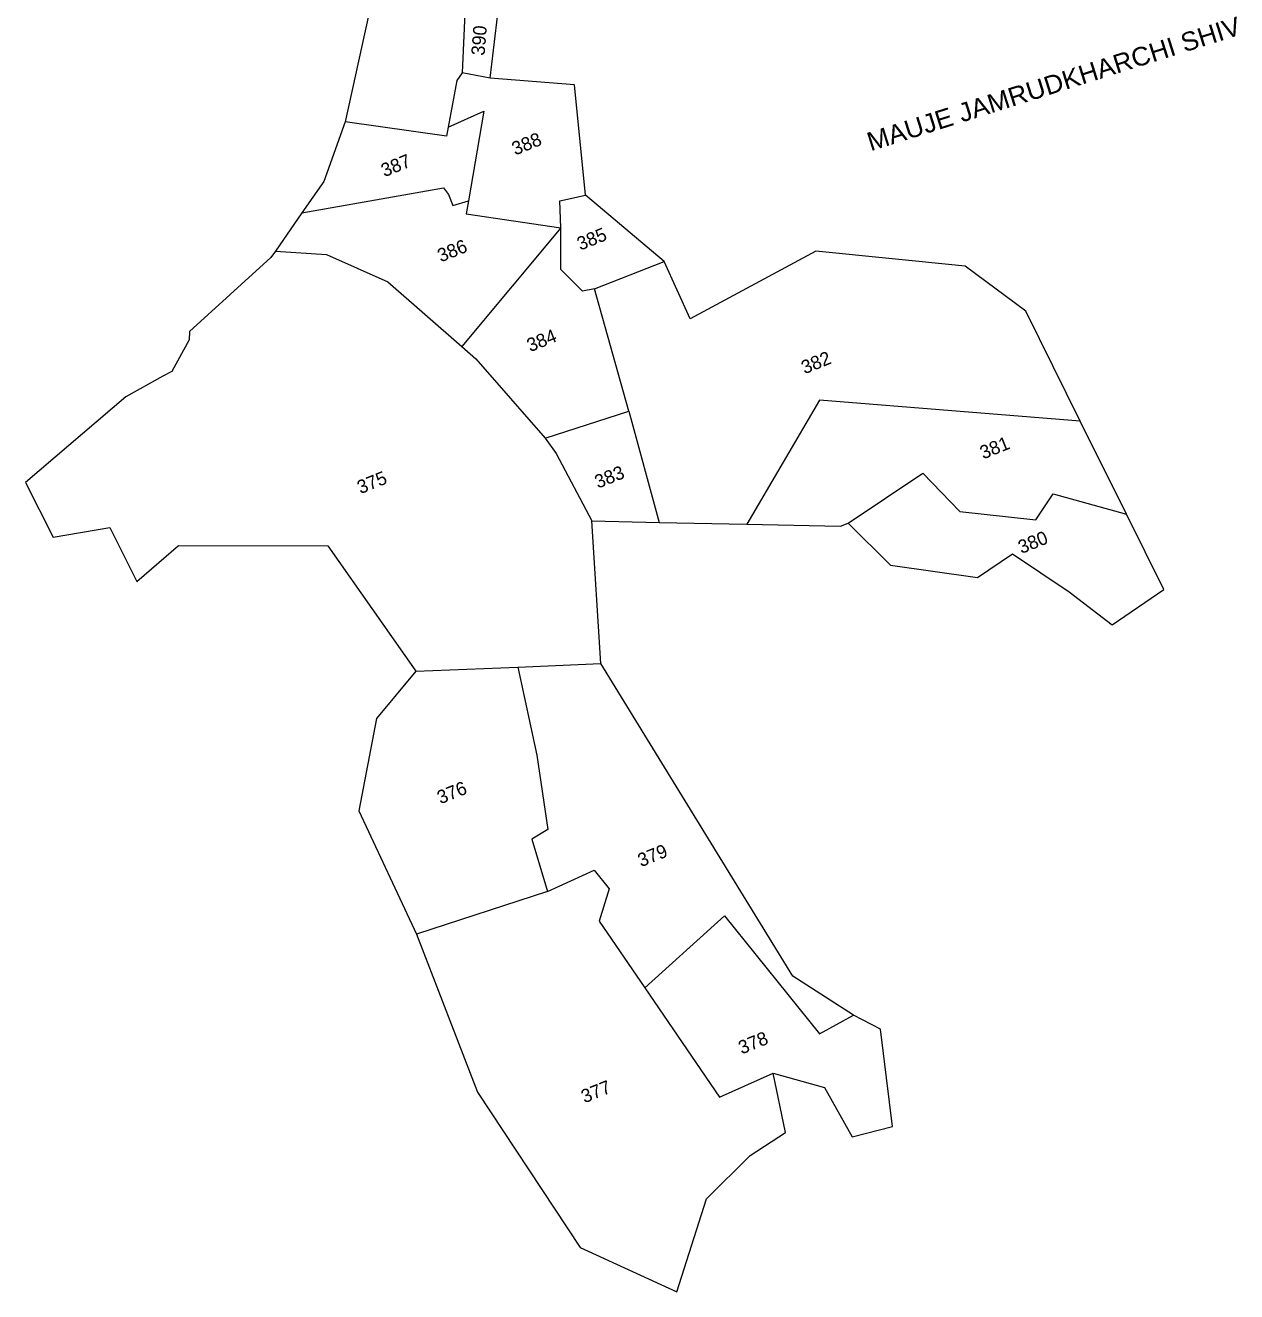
# Model space of a CAD drawing. Header units: metres. Extents: x 289258 to 292555, y 2021476 to 2023747.
# Drawn here: x 291374.1 to 291708.7, y 2021475.8 to 2021825.8 of the extents above; entities that cross this region are included whole.
import ezdxf
from ezdxf.enums import TextEntityAlignment as Align

# ---------------------------------------------------------------- set-up
doc = ezdxf.new("R2010")
doc.units = ezdxf.units.M
doc.header["$MEASUREMENT"] = 0
for name, color, linetype in [('POLY_PARCEL', 6, 'Continuous'), ('TEXT_MAPOUT', 7, 'Continuous'), ('TEXT_PARCEL', 7, 'Continuous'), ('V_BOUND_LINE', 7, 'Continuous')]:
    doc.layers.add(name, color=color, linetype=linetype)
doc.styles.get("Standard").update_dxf_attribs({"font": 'arial.ttf'})
doc.styles.add('TEXT_MAP', font='', dxfattribs={"height": 2})
doc.styles.get('TEXT_MAP').set_extended_font_data('Kruti Dev 050')

msp = doc.modelspace()

# ---------------------------------------------------------------- linework, layer by layer
at = {"layer": 'POLY_PARCEL'}
for p, q in [((291495.57, 2021831.15), (291494.79, 2021812.64)), ((291493.3, 2021810.55), (291490.86, 2021797.66)), ((291494.79, 2021812.64), (291493.3, 2021810.55)), ((291502.45, 2021811.22), (291494.79, 2021812.64)), ((291490.39, 2021795.2), (291462.44, 2021799.13)), ((291490.86, 2021797.66), (291500.74, 2021802.08)), ((291500.74, 2021802.08), (291496.51, 2021777.26)), ((291490.86, 2021797.66), (291490.39, 2021795.2)), ((291450.5, 2021773.99), (291489.61, 2021780.87)), ((291489.61, 2021780.87), (291490.97, 2021779.08)), ((291490.97, 2021779.08), (291492.21, 2021775.99)), ((291521.74, 2021777.33), (291528.85, 2021778.81)), ((291492.21, 2021775.99), (291496.51, 2021777.26)), ((291496.51, 2021777.26), (291495.9, 2021773.67)), ((291522.02, 2021769.83), (291521.74, 2021777.33)), ((291495.9, 2021773.67), (291522.02, 2021769.83)), ((291522.02, 2021769.83), (291494.63, 2021737.01)), ((291522, 2021758.31), (291522.02, 2021769.83)), ((291443.16, 2021763.39), (291457.23, 2021762.42)), ((291457.23, 2021762.42), (291474.25, 2021754.9)), ((291531.34, 2021752.99), (291550.55, 2021760.55)), ((291528.03, 2021752.28), (291522, 2021758.31)), ((291474.25, 2021754.9), (291494.63, 2021737.01)), ((291531.34, 2021752.99), (291528.03, 2021752.28)), ((291540.78, 2021719.13), (291531.34, 2021752.99)), ((291494.63, 2021737.01), (291498.52, 2021733.6)), ((291498.52, 2021733.6), (291517.73, 2021711.72)), ((291593.48, 2021722.22), (291573.44, 2021687.9)), ((291665.51, 2021716.44), (291593.48, 2021722.22)), ((291517.73, 2021711.72), (291540.78, 2021719.13)), ((291540.78, 2021719.13), (291549.18, 2021688.43)), ((291517.73, 2021711.72), (291520.73, 2021707.43)), ((291520.73, 2021707.43), (291530.58, 2021688.84)), ((291601.39, 2021688.18), (291622.07, 2021702.01)), ((291622.07, 2021702.01), (291632.25, 2021691.44)), ((291653.23, 2021689.17), (291658.05, 2021696.31)), ((291658.05, 2021696.31), (291678.28, 2021690.68)), ((291632.25, 2021691.44), (291653.23, 2021689.17)), ((291481.95, 2021647.26), (291510.14, 2021648.43)), ((291510.14, 2021648.43), (291533.03, 2021649.39)), ((291510.14, 2021648.43), (291515.38, 2021624.1)), ((291515.38, 2021624.1), (291518.4, 2021603.52)), ((291518.4, 2021603.52), (291513.96, 2021600.88)), ((291513.96, 2021600.88), (291518.31, 2021586.42)), ((291518.31, 2021586.42), (291531.2, 2021592.26)), ((291531.2, 2021592.26), (291535.37, 2021587.17)), ((291518.31, 2021586.42), (291482.18, 2021574.64)), ((291535.37, 2021587.17), (291532.63, 2021578.23)), ((291532.63, 2021578.23), (291545.18, 2021559.74)), ((291545.18, 2021559.74), (291567.22, 2021579.64)), ((291567.22, 2021579.64), (291593.49, 2021547.08)), ((291545.18, 2021559.74), (291565.84, 2021529.56)), ((291593.49, 2021547.08), (291602.89, 2021552.21)), ((291565.84, 2021529.56), (291580.71, 2021536.19))]:
    msp.add_line(p, q, dxfattribs=at)
at = {"layer": 'V_BOUND_LINE'}
for p, q in [((291471.11, 2021838.51), (291462.44, 2021799.13)), ((291502.45, 2021811.22), (291504.75, 2021830.5)), ((291525.81, 2021809.35), (291502.45, 2021811.22)), ((291528.85, 2021778.81), (291525.81, 2021809.35)), ((291462.44, 2021799.13), (291456.49, 2021782.64)), ((291456.49, 2021782.64), (291450.5, 2021773.99)), ((291550.55, 2021760.55), (291528.85, 2021778.81)), ((291450.5, 2021773.99), (291443.16, 2021763.39)), ((291441.92, 2021761.6), (291419.4, 2021741.19)), ((291443.16, 2021763.39), (291441.92, 2021761.6)), ((291557.76, 2021744.7), (291550.55, 2021760.55)), ((291592.51, 2021763.37), (291557.76, 2021744.7)), ((291633.73, 2021759.24), (291592.51, 2021763.37)), ((291650.49, 2021746.75), (291633.73, 2021759.24)), ((291665.51, 2021716.44), (291650.49, 2021746.75)), ((291419.4, 2021741.19), (291419.29, 2021738.85)), ((291419.29, 2021738.85), (291414.56, 2021730.08)), ((291412.02, 2021728.85), (291401.83, 2021723.12)), ((291414.56, 2021730.08), (291412.02, 2021728.85)), ((291401.83, 2021723.12), (291374.07, 2021699.41)), ((291678.28, 2021690.68), (291665.51, 2021716.44)), ((291374.07, 2021699.41), (291381.76, 2021684.36)), ((291688.59, 2021669.87), (291678.28, 2021690.68)), ((291381.76, 2021684.36), (291397.42, 2021687.05)), ((291397.42, 2021687.05), (291404.87, 2021672.11)), ((291533.03, 2021649.39), (291530.58, 2021688.84)), ((291530.58, 2021688.84), (291549.18, 2021688.43)), ((291549.18, 2021688.43), (291573.44, 2021687.9)), ((291573.44, 2021687.9), (291599.31, 2021687.34)), ((291599.31, 2021687.34), (291601.39, 2021688.18)), ((291601.39, 2021688.18), (291613.13, 2021676.59)), ((291404.87, 2021672.11), (291416.41, 2021682.01)), ((291416.41, 2021682.01), (291457.62, 2021681.91)), ((291457.62, 2021681.91), (291481.95, 2021647.26)), ((291637.12, 2021673.16), (291646.79, 2021679.69)), ((291646.79, 2021679.69), (291662.43, 2021669.19)), ((291613.13, 2021676.59), (291637.12, 2021673.16)), ((291662.43, 2021669.19), (291674.37, 2021660.1)), ((291674.37, 2021660.1), (291688.59, 2021669.87)), ((291586.07, 2021563.02), (291533.03, 2021649.39)), ((291481.95, 2021647.26), (291471.08, 2021634.2)), ((291471.08, 2021634.2), (291466.2, 2021608.73)), ((291466.2, 2021608.73), (291482.18, 2021574.64)), ((291482.18, 2021574.64), (291499.03, 2021530.9)), ((291602.89, 2021552.21), (291586.07, 2021563.02)), ((291610.31, 2021548.34), (291602.89, 2021552.21)), ((291613.69, 2021521.47), (291610.31, 2021548.34)), ((291584.09, 2021519.81), (291580.71, 2021536.19)), ((291580.71, 2021536.19), (291594.82, 2021532.21)), ((291499.03, 2021530.9), (291527.31, 2021488.01)), ((291594.82, 2021532.21), (291602.54, 2021518.59)), ((291574.35, 2021513.45), (291584.09, 2021519.81)), ((291602.54, 2021518.59), (291613.69, 2021521.47)), ((291562.22, 2021501.5), (291574.35, 2021513.45)), ((291554.03, 2021475.8), (291562.22, 2021501.5)), ((291527.31, 2021488.01), (291554.03, 2021475.8))]:
    msp.add_line(p, q, dxfattribs=at)

# ---------------------------------------------------------------- texts
at = {"layer": 'TEXT_MAPOUT'}
msp.add_text('MAUJE JAMRUDKHARCHI SHIV', height=5.1585, rotation=17.5062, dxfattribs=at).set_placement((291607.61, 2021790.97))
at = {"layer": 'TEXT_PARCEL', "style": 'TEXT_MAP'}
for s, rotation, p in [('390', 85.4091, (291499.41, 2021821.62)), ('388', 21.9881, (291512.54, 2021793.07)), ('387', 21.9881, (291476.41, 2021787.07)), ('385', 21.9881, (291530.54, 2021766.77)), ('386', 21.9881, (291492, 2021763.52)), ('384', 21.9881, (291516.69, 2021738.72)), ('382', 21.9881, (291592.51, 2021732.61)), ('381', 21.9881, (291641.86, 2021709.07)), ('375', 21.9881, (291469.81, 2021699.48)), ('383', 21.9881, (291535.42, 2021700.99)), ('380', 21.9881, (291652.42, 2021682.94)), ('376', 21.9881, (291491.9, 2021613.76)), ('379', 21.9881, (291547.32, 2021596.37)), ('378', 21.9881, (291575.13, 2021544.61)), ('377', 21.9881, (291531.7, 2021531.11))]:
    msp.add_text(s, height=3.714, rotation=rotation, dxfattribs=at).set_placement(p, align=Align.MIDDLE)

doc.saveas('drawing.dxf')
